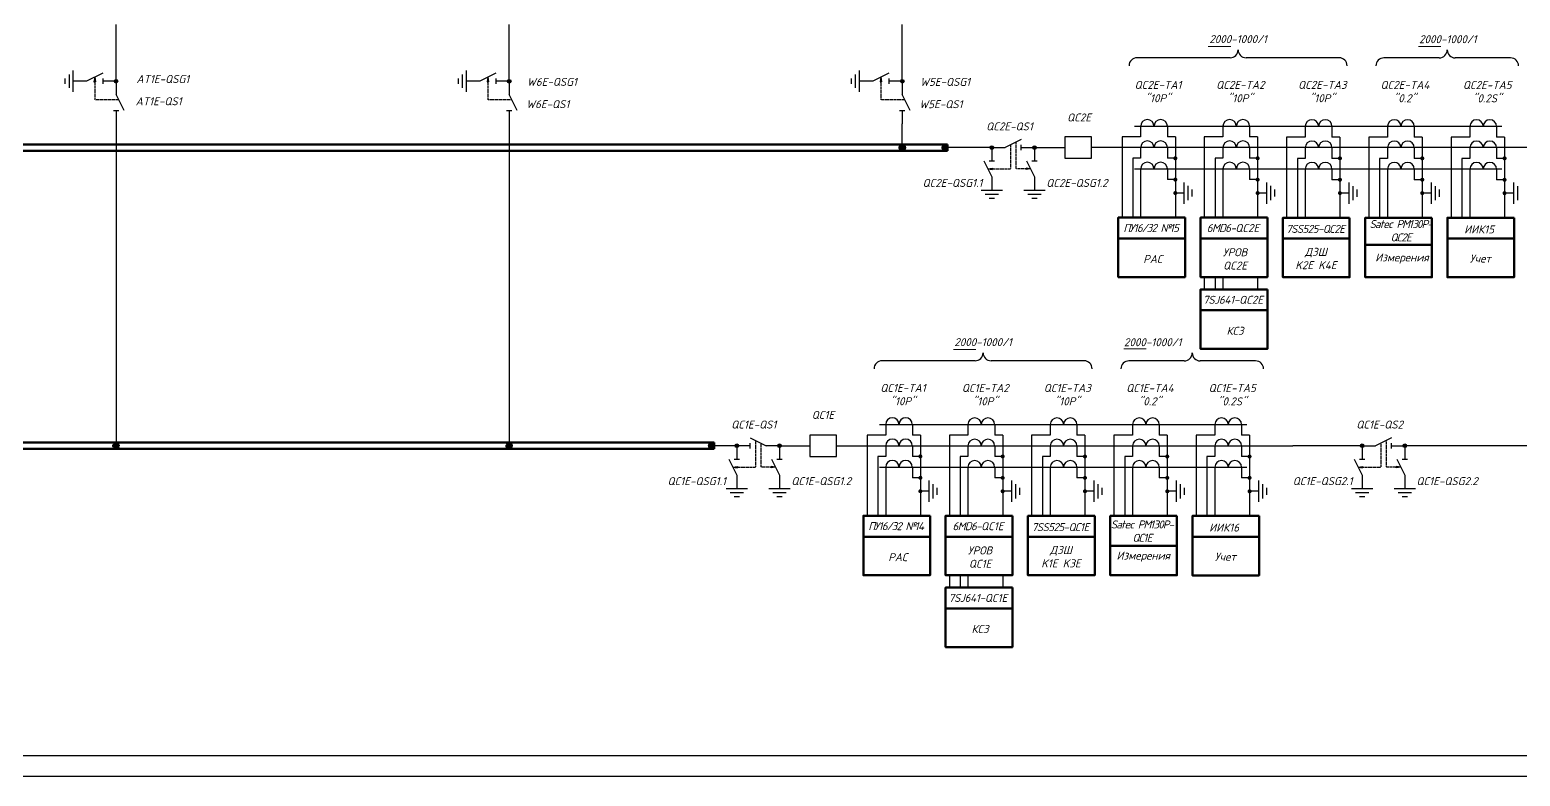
# Model space of a CAD drawing. Header units: millimetres. Extents: x -4534 to -456, y 3875 to 4716.
# Drawn here: x -3477.2 to -3114.2, y 3875.4 to 4057.3 of the extents above; entities that cross this region are included whole.
import ezdxf
from ezdxf.enums import TextEntityAlignment as Align

# ---------------------------------------------------------------- set-up
doc = ezdxf.new("R2010")
doc.units = ezdxf.units.MM
doc.linetypes.add('HIDDEN2', pattern=[0.1875, 0.125, -0.0625])
doc.layers.add('Измерения АСУТП', color=80, linetype='Continuous')
doc.layers.add('РАС АСУТП', color=50, linetype='Continuous')
doc.styles.add('ГОСТ 3.0', font='isocpeur.ttf', dxfattribs={"oblique": 15, "height": 3})

# ---------------------------------------------------------------- blocks, each defined once
blk = doc.blocks.new('Точка')
h = blk.add_hatch(color=256)
edge = h.paths.add_edge_path()
edge.add_arc((0, 0), 0.691, 0, 360)
blk.add_circle((0, 0), 0.691)
blk = doc.blocks.new('*U34')
for p, q in [((0, 0), (5, 0)), ((11, 3), (5, 0)), ((11, -1), (11, 1)), ((11, 0), (16, 0))]:
    blk.add_line(p, q)
blk = doc.blocks.new('*U32')
for p, q in [((0, 0), (5, 0)), ((11, 3), (5, 0)), ((11, -1), (11, 1)), ((11, 0), (16, 0))]:
    blk.add_line(p, q)
blk = doc.blocks.new('*U31')
for p, q in [((0, 0), (5, 0)), ((11, 3), (5, 0)), ((11, -1), (11, 1)), ((11, 0), (16, 0))]:
    blk.add_line(p, q)
blk = doc.blocks.new('*U29')
for p, q in [((0, 0), (5, 0)), ((11, 3), (5, 0)), ((11, -1), (11, 1)), ((11, 0), (16, 0))]:
    blk.add_line(p, q)
blk = doc.blocks.new('*U50')
for p, q in [((0, 0), (5, 0)), ((11, 3), (5, 0)), ((11, -1), (11, 1)), ((11, 0), (16, 0))]:
    blk.add_line(p, q)
blk = doc.blocks.new('*U51')
for p, q in [((0, 0), (5, 0)), ((11, 3), (5, 0)), ((11, -1), (11, 1)), ((11, 0), (16, 0))]:
    blk.add_line(p, q)

msp = doc.modelspace()

# ---------------------------------------------------------------- hatches: boundary and pattern name
for points in [[(-3461.61, 4044.62), (-3461.44, 4044.62), (-3461.27, 4044.62), (-3461.44, 4045.71)], [(-3365.84, 4044.62), (-3365.67, 4044.62), (-3365.5, 4044.62), (-3365.67, 4045.71)], [(-3270.07, 4044.61), (-3269.9, 4044.61), (-3269.73, 4044.61), (-3269.9, 4045.69)], [(-3242.77, 4023.19), (-3242.77, 4023.36), (-3242.77, 4023.53), (-3243.85, 4023.36)], [(-3233.45, 4023.36), (-3234.53, 4023.53), (-3234.53, 4023.36), (-3234.53, 4023.19)], [(-3304.88, 3950.53), (-3304.88, 3950.7), (-3304.88, 3950.87), (-3305.97, 3950.7)], [(-3295.57, 3950.7), (-3296.65, 3950.87), (-3296.65, 3950.7), (-3296.65, 3950.53)], [(-3152.59, 3950.53), (-3152.59, 3950.7), (-3152.59, 3950.87), (-3153.68, 3950.7)], [(-3143.28, 3950.7), (-3144.36, 3950.87), (-3144.36, 3950.7), (-3144.36, 3950.53)]]:
    msp.add_hatch(color=0).paths.add_polyline_path(points)
at = {"linetype": 'HIDDEN2'}
for points in [[(-3263.92, 4028.54, 1), (-3265.47, 4028.54, 1)], [(-3253.66, 4028.56, 1), (-3255.2, 4028.56, 1)], [(-3455.47, 3955.9, 1), (-3457.01, 3955.9, 1)], [(-3359.7, 3955.9, 1), (-3361.24, 3955.9, 1)], [(-3310.54, 3955.9, 1), (-3312.09, 3955.9, 1)]]:
    msp.add_hatch(color=0, dxfattribs=at).paths.add_polyline_path(points)

# ---------------------------------------------------------------- linework, layer by layer
at = {"color": 0}
for p, q in [((-3456.24, 4044.73), (-3456.24, 4058.57)), ((-3360.47, 4044.73), (-3360.47, 4058.57)), ((-3264.7, 4044.72), (-3264.7, 4058.56)), ((-3463.39, 4044.73), (-3466.64, 4044.73)), ((-3459.49, 4046.68), (-3463.39, 4044.73)), ((-3461.44, 4045.71), (-3461.61, 4044.62)), ((-3461.61, 4044.62), (-3461.44, 4044.62)), ((-3461.44, 4045.71), (-3461.27, 4044.62)), ((-3461.27, 4044.62), (-3461.44, 4044.62)), ((-3459.49, 4045.38), (-3459.49, 4044.08)), ((-3456.24, 4044.73), (-3459.49, 4044.73)), ((-3367.62, 4044.73), (-3370.87, 4044.73)), ((-3363.72, 4046.68), (-3367.62, 4044.73)), ((-3365.67, 4045.71), (-3365.84, 4044.62)), ((-3365.84, 4044.62), (-3365.67, 4044.62)), ((-3365.67, 4045.71), (-3365.5, 4044.62)), ((-3365.5, 4044.62), (-3365.67, 4044.62)), ((-3363.72, 4045.38), (-3363.72, 4044.08)), ((-3360.47, 4044.73), (-3363.72, 4044.73)), ((-3271.85, 4044.72), (-3275.1, 4044.72)), ((-3267.95, 4046.67), (-3271.85, 4044.72)), ((-3269.9, 4045.69), (-3270.07, 4044.61)), ((-3270.07, 4044.61), (-3269.9, 4044.61)), ((-3269.9, 4045.69), (-3269.73, 4044.61)), ((-3269.73, 4044.61), (-3269.9, 4044.61)), ((-3267.95, 4045.37), (-3267.95, 4044.07)), ((-3264.7, 4044.72), (-3267.95, 4044.72)), ((-3456.24, 4034.33), (-3456.24, 3955.9)), ((-3360.47, 4034.33), (-3360.47, 3955.9)), ((-3264.7, 4028.54), (-3264.7, 4034.32)), ((-3206.64, 4033.75), (-3206.64, 4031.15)), ((-3200.14, 4033.75), (-3200.14, 4031.15)), ((-3186.59, 4033.75), (-3186.59, 4031.15)), ((-3180.09, 4033.75), (-3180.09, 4031.15)), ((-3166.54, 4033.74), (-3166.54, 4031.14)), ((-3160.04, 4033.74), (-3160.04, 4031.14)), ((-3146.49, 4033.74), (-3146.49, 4031.14)), ((-3139.99, 4033.74), (-3139.99, 4031.14)), ((-3126.44, 4033.73), (-3126.44, 4031.13)), ((-3119.94, 4033.73), (-3119.94, 4031.13)), ((-3206.64, 4031.15), (-3211.18, 4031.15)), ((-3211.18, 4031.15), (-3211.18, 4011.49)), ((-3186.59, 4031.15), (-3191.13, 4031.15)), ((-3191.13, 4031.15), (-3191.13, 4011.49)), ((-3166.54, 4031.14), (-3171.08, 4031.14)), ((-3171.08, 4031.14), (-3171.08, 4011.48)), ((-3146.49, 4031.14), (-3151.03, 4031.14)), ((-3151.03, 4031.14), (-3151.03, 4011.48)), ((-3126.44, 4031.13), (-3130.98, 4031.13)), ((-3130.98, 4031.13), (-3130.98, 4011.47)), ((-3242.87, 4028.56), (-3253.66, 4028.56)), ((-3242.87, 4028.56), (-3242.87, 4025.31)), ((-3232.47, 4028.56), (-3232.47, 4025.31)), ((-3232.47, 4028.56), (-3225.09, 4028.56)), ((-3090.59, 4028.56), (-3218.59, 4028.56)), ((-3206.64, 4028.56), (-3206.64, 4025.96)), ((-3200.14, 4028.56), (-3200.14, 4025.96)), ((-3186.59, 4028.55), (-3186.59, 4025.95)), ((-3180.09, 4028.55), (-3180.09, 4025.95)), ((-3166.54, 4028.54), (-3166.54, 4025.94)), ((-3160.04, 4028.54), (-3160.04, 4025.94)), ((-3146.49, 4028.54), (-3146.49, 4025.94)), ((-3139.99, 4028.54), (-3139.99, 4025.94)), ((-3126.44, 4028.53), (-3126.44, 4025.93)), ((-3119.94, 4028.53), (-3119.94, 4025.93)), ((-3244.82, 4025.31), (-3242.87, 4021.41)), ((-3243.85, 4023.36), (-3242.77, 4023.53)), ((-3243.85, 4023.36), (-3242.77, 4023.19)), ((-3243.52, 4025.31), (-3242.22, 4025.31)), ((-3242.77, 4023.53), (-3242.77, 4023.36)), ((-3242.77, 4023.19), (-3242.77, 4023.36)), ((-3233.45, 4023.36), (-3234.53, 4023.53)), ((-3234.53, 4023.53), (-3234.53, 4023.36)), ((-3233.45, 4023.36), (-3234.53, 4023.19)), ((-3234.53, 4023.19), (-3234.53, 4023.36)), ((-3234.42, 4025.31), (-3232.47, 4021.41)), ((-3233.12, 4025.31), (-3231.82, 4025.31)), ((-3206.64, 4025.96), (-3208.57, 4025.96)), ((-3206.64, 4023.35), (-3206.64, 4011.49)), ((-3200.14, 4023.35), (-3200.14, 4020.75)), ((-3186.59, 4025.95), (-3188.52, 4025.95)), ((-3186.59, 4023.35), (-3186.59, 4011.49)), ((-3180.09, 4023.35), (-3180.09, 4020.75)), ((-3166.54, 4025.94), (-3168.47, 4025.94)), ((-3166.54, 4023.34), (-3166.54, 4011.48)), ((-3160.04, 4023.34), (-3160.04, 4020.74)), ((-3146.49, 4025.94), (-3148.42, 4025.94)), ((-3146.49, 4023.34), (-3146.49, 4011.48)), ((-3139.99, 4023.34), (-3139.99, 4020.74)), ((-3126.44, 4025.93), (-3128.37, 4025.93)), ((-3126.44, 4023.33), (-3126.44, 4011.47)), ((-3119.94, 4023.33), (-3119.94, 4020.73)), ((-3242.87, 4021.41), (-3242.87, 4018.16)), ((-3232.47, 4021.41), (-3232.47, 4018.16)), ((-3196.08, 4017.48), (-3198.19, 4017.48)), ((-3175.89, 4017.47), (-3178.14, 4017.47)), ((-3155.84, 4017.46), (-3158.09, 4017.46)), ((-3135.79, 4017.46), (-3138.04, 4017.46)), ((-3115.74, 4017.45), (-3117.99, 4017.45)), ((-3191.13, 3996.99), (-3191.13, 3993.99)), ((-3188.52, 3996.99), (-3188.52, 3993.99)), ((-3186.59, 3996.99), (-3186.59, 3993.99)), ((-3178.14, 3996.99), (-3178.14, 3993.99)), ((-3268.75, 3961.1), (-3268.75, 3958.5)), ((-3262.25, 3961.1), (-3262.25, 3958.5)), ((-3248.7, 3961.09), (-3248.7, 3958.49)), ((-3242.2, 3961.09), (-3242.2, 3958.49)), ((-3228.65, 3961.08), (-3228.65, 3958.48)), ((-3222.15, 3961.08), (-3222.15, 3958.48)), ((-3208.61, 3961.08), (-3208.61, 3958.48)), ((-3202.11, 3961.08), (-3202.11, 3958.48)), ((-3188.56, 3961.07), (-3188.56, 3958.47)), ((-3182.06, 3961.07), (-3182.06, 3958.47)), ((-3268.75, 3958.5), (-3273.29, 3958.5)), ((-3273.29, 3958.5), (-3273.29, 3938.84)), ((-3248.7, 3958.49), (-3253.24, 3958.49)), ((-3253.24, 3958.49), (-3253.24, 3938.83)), ((-3228.65, 3958.48), (-3233.19, 3958.48)), ((-3233.19, 3958.48), (-3233.19, 3938.82)), ((-3208.61, 3958.48), (-3213.14, 3958.48)), ((-3213.14, 3958.48), (-3213.14, 3938.82)), ((-3188.56, 3958.47), (-3193.09, 3958.47)), ((-3193.09, 3958.47), (-3193.09, 3938.81)), ((-3304.99, 3955.9), (-3310.54, 3955.9)), ((-3304.99, 3955.9), (-3304.99, 3952.65)), ((-3294.59, 3955.9), (-3294.59, 3952.65)), ((-3294.59, 3955.9), (-3287.21, 3955.9)), ((-3280.71, 3955.9), (-3169.53, 3955.9)), ((-3268.75, 3955.9), (-3268.75, 3953.3)), ((-3262.25, 3955.9), (-3262.25, 3953.3)), ((-3248.7, 3955.89), (-3248.7, 3953.29)), ((-3242.2, 3955.89), (-3242.2, 3953.29)), ((-3228.65, 3955.89), (-3228.65, 3953.29)), ((-3222.15, 3955.89), (-3222.15, 3953.29)), ((-3208.61, 3955.89), (-3208.61, 3953.29)), ((-3202.11, 3955.89), (-3202.11, 3953.29)), ((-3188.56, 3955.88), (-3188.56, 3953.28)), ((-3182.06, 3955.88), (-3182.06, 3953.28)), ((-3152.7, 3955.9), (-3169.53, 3955.9)), ((-3152.7, 3955.9), (-3152.7, 3952.65)), ((-3142.3, 3955.9), (-3142.3, 3952.65)), ((-3074.63, 3955.9), (-3142.3, 3955.9)), ((-3306.94, 3952.65), (-3304.99, 3948.75)), ((-3305.97, 3950.7), (-3304.88, 3950.87)), ((-3305.97, 3950.7), (-3304.88, 3950.53)), ((-3305.64, 3952.65), (-3304.34, 3952.65)), ((-3304.88, 3950.87), (-3304.88, 3950.7)), ((-3304.88, 3950.53), (-3304.88, 3950.7)), ((-3295.57, 3950.7), (-3296.65, 3950.87)), ((-3296.65, 3950.87), (-3296.65, 3950.7)), ((-3295.57, 3950.7), (-3296.65, 3950.53)), ((-3296.65, 3950.53), (-3296.65, 3950.7)), ((-3296.54, 3952.65), (-3294.59, 3948.75)), ((-3295.24, 3952.65), (-3293.94, 3952.65)), ((-3268.75, 3953.3), (-3270.68, 3953.3)), ((-3268.75, 3950.7), (-3268.75, 3938.84)), ((-3262.25, 3950.7), (-3262.25, 3948.1)), ((-3248.7, 3953.29), (-3250.63, 3953.29)), ((-3248.7, 3950.69), (-3248.7, 3938.83)), ((-3242.2, 3950.69), (-3242.2, 3948.09)), ((-3228.65, 3953.29), (-3230.58, 3953.29)), ((-3228.65, 3950.68), (-3228.65, 3938.82)), ((-3222.15, 3950.68), (-3222.15, 3948.08)), ((-3208.61, 3953.29), (-3210.53, 3953.29)), ((-3208.61, 3950.68), (-3208.61, 3938.82)), ((-3202.11, 3950.68), (-3202.11, 3948.08)), ((-3188.56, 3953.28), (-3190.48, 3953.28)), ((-3188.56, 3950.67), (-3188.56, 3938.81)), ((-3182.06, 3950.67), (-3182.06, 3948.07)), ((-3154.65, 3952.65), (-3152.7, 3948.75)), ((-3153.68, 3950.7), (-3152.59, 3950.87)), ((-3153.68, 3950.7), (-3152.59, 3950.53)), ((-3153.35, 3952.65), (-3152.05, 3952.65)), ((-3152.59, 3950.87), (-3152.59, 3950.7)), ((-3152.59, 3950.53), (-3152.59, 3950.7)), ((-3143.28, 3950.7), (-3144.36, 3950.87)), ((-3144.36, 3950.87), (-3144.36, 3950.7)), ((-3143.28, 3950.7), (-3144.36, 3950.53)), ((-3144.36, 3950.53), (-3144.36, 3950.7)), ((-3144.25, 3952.65), (-3142.3, 3948.75)), ((-3142.95, 3952.65), (-3141.65, 3952.65)), ((-3304.99, 3948.75), (-3304.99, 3945.5)), ((-3294.59, 3948.75), (-3294.59, 3945.5)), ((-3152.7, 3948.75), (-3152.7, 3945.5)), ((-3142.3, 3948.75), (-3142.3, 3945.5)), ((-3258.19, 3944.83), (-3260.3, 3944.83)), ((-3238, 3944.82), (-3240.25, 3944.82)), ((-3217.95, 3944.81), (-3220.2, 3944.81)), ((-3197.9, 3944.81), (-3200.16, 3944.81)), ((-3177.85, 3944.8), (-3180.11, 3944.8)), ((-3253.24, 3924.34), (-3253.24, 3921.34)), ((-3250.63, 3924.34), (-3250.63, 3921.34)), ((-3248.7, 3924.34), (-3248.7, 3921.34)), ((-3240.25, 3924.34), (-3240.25, 3921.34))]:
    msp.add_line(p, q, dxfattribs=at)
at = {"color": 0, "lineweight": 20}
for p, q in [((-3184.66, 4053.17), (-3190.16, 4053.17)), ((-3133.49, 4053.16), (-3138.99, 4053.16)), ((-3246.77, 3979.33), (-3252.27, 3979.33)), ((-3205.27, 3979.5), (-3210.77, 3979.5))]:
    msp.add_line(p, q, dxfattribs=at)
at = {"color": 0, "ltscale": 0.25}
for p, q in [((-3184.86, 4050.45), (-3207.52, 4050.45)), ((-3158.3, 4050.45), (-3180.96, 4050.45)), ((-3133.9, 4050.43), (-3147.37, 4050.43)), ((-3116.53, 4050.43), (-3130, 4050.43)), ((-3208.11, 4033.75), (-3118.63, 4033.75)), ((-3198.19, 4031.15), (-3200.14, 4031.15)), ((-3198.19, 4031.15), (-3198.19, 4011.49)), ((-3178.14, 4031.15), (-3180.09, 4031.15)), ((-3178.14, 4031.15), (-3178.14, 4011.49)), ((-3158.09, 4031.14), (-3160.04, 4031.14)), ((-3158.09, 4031.14), (-3158.09, 4011.48)), ((-3138.04, 4031.14), (-3139.99, 4031.14)), ((-3138.04, 4031.14), (-3138.04, 4011.48)), ((-3117.99, 4031.13), (-3119.94, 4031.13)), ((-3117.99, 4031.13), (-3117.99, 4011.47)), ((-3208.57, 4025.96), (-3208.57, 4011.49)), ((-3208.11, 4023.35), (-3118.63, 4023.35)), ((-3198.19, 4025.96), (-3200.14, 4025.96)), ((-3188.52, 4025.95), (-3188.52, 4011.49)), ((-3178.14, 4025.95), (-3180.09, 4025.95)), ((-3168.47, 4025.94), (-3168.47, 4011.48)), ((-3158.09, 4025.94), (-3160.04, 4025.94)), ((-3148.42, 4025.94), (-3148.42, 4011.48)), ((-3138.04, 4025.94), (-3139.99, 4025.94)), ((-3128.37, 4025.93), (-3128.37, 4011.47)), ((-3117.99, 4025.93), (-3119.94, 4025.93)), ((-3198.19, 4020.75), (-3200.14, 4020.75)), ((-3196.08, 4014.88), (-3196.08, 4020.08)), ((-3195.1, 4015.75), (-3195.1, 4019.22)), ((-3178.14, 4020.75), (-3180.09, 4020.75)), ((-3175.89, 4014.87), (-3175.89, 4020.07)), ((-3174.91, 4015.74), (-3174.91, 4019.21)), ((-3158.09, 4020.74), (-3160.04, 4020.74)), ((-3155.84, 4014.86), (-3155.84, 4020.06)), ((-3154.86, 4015.73), (-3154.86, 4019.2)), ((-3138.04, 4020.74), (-3139.99, 4020.74)), ((-3135.79, 4014.86), (-3135.79, 4020.06)), ((-3134.81, 4015.73), (-3134.81, 4019.2)), ((-3117.99, 4020.73), (-3119.94, 4020.73)), ((-3115.74, 4014.85), (-3115.74, 4020.05)), ((-3114.76, 4015.72), (-3114.76, 4019.19)), ((-3194.13, 4016.62), (-3194.13, 4018.35)), ((-3173.94, 4016.61), (-3173.94, 4018.34)), ((-3153.89, 4016.6), (-3153.89, 4018.33)), ((-3133.84, 4016.6), (-3133.84, 4018.33)), ((-3246.98, 3976.61), (-3269.64, 3976.61)), ((-3220.42, 3976.61), (-3243.08, 3976.61)), ((-3196.02, 3976.59), (-3209.49, 3976.59)), ((-3178.65, 3976.59), (-3192.12, 3976.59)), ((-3270.22, 3961.09), (-3180.74, 3961.09)), ((-3260.3, 3958.5), (-3262.25, 3958.5)), ((-3260.3, 3958.5), (-3260.3, 3938.84)), ((-3240.25, 3958.49), (-3242.2, 3958.49)), ((-3240.25, 3958.49), (-3240.25, 3938.83)), ((-3220.2, 3958.48), (-3222.15, 3958.48)), ((-3220.2, 3958.48), (-3220.2, 3938.82)), ((-3200.16, 3958.48), (-3202.11, 3958.48)), ((-3200.16, 3958.48), (-3200.16, 3938.82)), ((-3180.11, 3958.47), (-3182.06, 3958.47)), ((-3180.11, 3958.47), (-3180.11, 3938.81)), ((-3270.68, 3953.3), (-3270.68, 3938.84)), ((-3270.22, 3950.69), (-3180.74, 3950.69)), ((-3260.3, 3953.3), (-3262.25, 3953.3)), ((-3250.63, 3953.29), (-3250.63, 3938.83)), ((-3240.25, 3953.29), (-3242.2, 3953.29)), ((-3230.58, 3953.29), (-3230.58, 3938.82)), ((-3220.2, 3953.29), (-3222.15, 3953.29)), ((-3210.53, 3953.29), (-3210.53, 3938.82)), ((-3200.16, 3953.29), (-3202.11, 3953.29)), ((-3190.48, 3953.28), (-3190.48, 3938.81)), ((-3180.11, 3953.28), (-3182.06, 3953.28)), ((-3260.3, 3948.1), (-3262.25, 3948.1)), ((-3258.19, 3942.23), (-3258.19, 3947.43)), ((-3257.22, 3943.09), (-3257.22, 3946.56)), ((-3240.25, 3948.09), (-3242.2, 3948.09)), ((-3238, 3942.22), (-3238, 3947.42)), ((-3237.03, 3943.08), (-3237.03, 3946.55)), ((-3220.2, 3948.08), (-3222.15, 3948.08)), ((-3217.95, 3942.21), (-3217.95, 3947.41)), ((-3216.98, 3943.07), (-3216.98, 3946.54)), ((-3200.16, 3948.08), (-3202.11, 3948.08)), ((-3197.9, 3942.21), (-3197.9, 3947.41)), ((-3196.93, 3943.07), (-3196.93, 3946.54)), ((-3180.11, 3948.07), (-3182.06, 3948.07)), ((-3177.85, 3942.2), (-3177.85, 3947.4)), ((-3176.88, 3943.06), (-3176.88, 3946.53)), ((-3256.24, 3943.96), (-3256.24, 3945.69)), ((-3236.05, 3943.95), (-3236.05, 3945.68)), ((-3216, 3943.94), (-3216, 3945.67)), ((-3195.95, 3943.94), (-3195.95, 3945.67)), ((-3175.9, 3943.93), (-3175.9, 3945.66))]:
    msp.add_line(p, q, dxfattribs=at)
at = {"color": 0, "lineweight": 25, "ltscale": 0.25}
for p, q in [((-3468.59, 4044.08), (-3468.59, 4045.38)), ((-3467.61, 4043.11), (-3467.61, 4046.36)), ((-3466.64, 4042.13), (-3466.64, 4047.33)), ((-3372.82, 4044.08), (-3372.82, 4045.38)), ((-3371.84, 4043.11), (-3371.84, 4046.36)), ((-3370.87, 4042.13), (-3370.87, 4047.33)), ((-3277.05, 4044.07), (-3277.05, 4045.37)), ((-3276.07, 4043.09), (-3276.07, 4046.34)), ((-3275.1, 4042.12), (-3275.1, 4047.32)), ((-3245.47, 4018.16), (-3240.27, 4018.16)), ((-3244.5, 4017.19), (-3241.25, 4017.19)), ((-3243.52, 4016.21), (-3242.22, 4016.21)), ((-3235.07, 4018.16), (-3229.87, 4018.16)), ((-3234.1, 4017.19), (-3230.85, 4017.19)), ((-3233.12, 4016.21), (-3231.82, 4016.21)), ((-3307.59, 3945.5), (-3302.39, 3945.5)), ((-3306.62, 3944.53), (-3303.37, 3944.53)), ((-3305.64, 3943.55), (-3304.34, 3943.55)), ((-3297.19, 3945.5), (-3291.99, 3945.5)), ((-3296.22, 3944.53), (-3292.97, 3944.53)), ((-3295.24, 3943.55), (-3293.94, 3943.55)), ((-3155.3, 3945.5), (-3150.1, 3945.5)), ((-3154.33, 3944.53), (-3151.08, 3944.53)), ((-3153.35, 3943.55), (-3152.05, 3943.55)), ((-3144.9, 3945.5), (-3139.7, 3945.5)), ((-3143.93, 3944.53), (-3140.68, 3944.53)), ((-3142.95, 3943.55), (-3141.65, 3943.55))]:
    msp.add_line(p, q, dxfattribs=at)
at = {"color": 0, "linetype": 'HIDDEN2'}
for p, q in [((-3461.44, 4044.62), (-3461.44, 4040.18)), ((-3365.67, 4044.62), (-3365.67, 4040.18)), ((-3269.9, 4044.61), (-3269.9, 4040.17)), ((-3455.59, 4040.18), (-3461.44, 4040.18)), ((-3359.82, 4040.18), (-3365.67, 4040.18)), ((-3264.05, 4040.17), (-3269.9, 4040.17)), ((-3238.32, 4029.21), (-3238.32, 4023.36)), ((-3237.02, 4029.86), (-3237.02, 4023.36)), ((-3242.77, 4023.36), (-3238.32, 4023.36)), ((-3234.53, 4023.36), (-3237.02, 4023.36)), ((-3300.44, 3957.2), (-3300.44, 3950.7)), ((-3299.14, 3956.55), (-3299.14, 3950.7)), ((-3148.15, 3956.55), (-3148.15, 3950.7)), ((-3146.85, 3957.2), (-3146.85, 3950.7)), ((-3304.88, 3950.7), (-3300.44, 3950.7)), ((-3296.65, 3950.7), (-3299.14, 3950.7)), ((-3152.59, 3950.7), (-3148.15, 3950.7)), ((-3144.36, 3950.7), (-3146.85, 3950.7))]:
    msp.add_line(p, q, dxfattribs=at)
at = {"color": 0, "lineweight": 50}
for p, q in [((-3879.72, 4029.33), (-3253.66, 4029.33)), ((-3253.66, 4027.79), (-3879.72, 4027.79)), ((-3253.66, 4029.33), (-3253.66, 4027.79)), ((-3879.72, 3956.68), (-3310.54, 3956.68)), ((-3310.54, 3955.13), (-3879.72, 3955.13)), ((-3310.54, 3956.68), (-3310.54, 3955.13))]:
    msp.add_line(p, q, dxfattribs=at)
at = {"color": 0, "lineweight": 30}
msp.add_line((-2238.35, 3880.38), (-4514.35, 3880.38), dxfattribs=at)
at = {"color": 0, "linetype": 'Continuous', "lineweight": 25}
msp.add_lwpolyline([(-4534.35, 3875.38), (-2233.35, 3875.38), (-2233.35, 4716.38), (-4534.35, 4716.38)], close=True, dxfattribs=at)
at = {"color": 0}
for points in [[(-3225.09, 4025.96), (-3218.59, 4025.96), (-3218.59, 4031.16), (-3225.09, 4031.16)], [(-3287.21, 3953.3), (-3280.71, 3953.3), (-3280.71, 3958.5), (-3287.21, 3958.5)]]:
    msp.add_lwpolyline(points, close=True, dxfattribs=at)
at = {"color": 0, "ltscale": 0.25, "const_width": 0.487}
for points in [[(-3198.19, 4026.2, 1), (-3198.19, 4025.72, 1)], [(-3178.14, 4026.2, 1), (-3178.14, 4025.71, 1)], [(-3158.09, 4026.19, 1), (-3158.09, 4025.7, 1)], [(-3138.04, 4026.19, 1), (-3138.04, 4025.7, 1)], [(-3117.99, 4026.18, 1), (-3117.99, 4025.69, 1)], [(-3198.19, 4021, 1), (-3198.19, 4020.51, 1)], [(-3178.14, 4020.99, 1), (-3178.14, 4020.5, 1)], [(-3158.09, 4020.98, 1), (-3158.09, 4020.49, 1)], [(-3138.04, 4020.98, 1), (-3138.04, 4020.49, 1)], [(-3117.99, 4020.97, 1), (-3117.99, 4020.48, 1)], [(-3198.19, 4017.73, 1), (-3198.19, 4017.24, 1)], [(-3178.14, 4017.72, 1), (-3178.14, 4017.23, 1)], [(-3158.09, 4017.71, 1), (-3158.09, 4017.22, 1)], [(-3138.04, 4017.71, 1), (-3138.04, 4017.22, 1)], [(-3117.99, 4017.7, 1), (-3117.99, 4017.21, 1)], [(-3260.3, 3953.55, 1), (-3260.3, 3953.06, 1)], [(-3240.25, 3953.54, 1), (-3240.25, 3953.05, 1)], [(-3220.2, 3953.53, 1), (-3220.2, 3953.04, 1)], [(-3200.16, 3953.53, 1), (-3200.16, 3953.04, 1)], [(-3180.11, 3953.52, 1), (-3180.11, 3953.03, 1)], [(-3260.3, 3948.34, 1), (-3260.3, 3947.85, 1)], [(-3240.25, 3948.33, 1), (-3240.25, 3947.84, 1)], [(-3220.2, 3948.32, 1), (-3220.2, 3947.84, 1)], [(-3200.16, 3948.32, 1), (-3200.16, 3947.84, 1)], [(-3180.11, 3948.31, 1), (-3180.11, 3947.83, 1)], [(-3260.3, 3945.07, 1), (-3260.3, 3944.58, 1)], [(-3240.25, 3945.06, 1), (-3240.25, 3944.57, 1)], [(-3220.2, 3945.05, 1), (-3220.2, 3944.56, 1)], [(-3200.16, 3945.05, 1), (-3200.16, 3944.56, 1)], [(-3180.11, 3945.04, 1), (-3180.11, 3944.55, 1)]]:
    msp.add_lwpolyline(points, format="xyb", close=True, dxfattribs=at)
at = {"color": 0, "lineweight": 50, "ltscale": 0.25}
for points in [[(-3175.78, 4011.49), (-3192.03, 4011.49), (-3192.03, 4006.4), (-3175.78, 4006.4)], [(-3155.73, 4011.48), (-3171.98, 4011.48), (-3171.98, 4006.4), (-3155.73, 4006.4)], [(-3115.68, 4011.47), (-3131.93, 4011.47), (-3131.93, 4006.39), (-3115.68, 4006.39)], [(-3175.78, 4006.4), (-3192.03, 4006.4), (-3192.03, 3996.99), (-3175.78, 3996.99)], [(-3155.73, 4006.4), (-3171.98, 4006.4), (-3171.98, 3996.98), (-3155.73, 3996.98)], [(-3115.68, 4006.39), (-3131.93, 4006.39), (-3131.93, 3996.97), (-3115.68, 3996.97)], [(-3175.78, 3993.99), (-3192.03, 3993.99), (-3192.03, 3988.91), (-3175.78, 3988.91)], [(-3175.78, 3988.91), (-3192.03, 3988.91), (-3192.03, 3979.5), (-3175.78, 3979.5)], [(-3237.89, 3938.83), (-3254.14, 3938.83), (-3254.14, 3933.75), (-3237.89, 3933.75)], [(-3217.84, 3938.82), (-3234.09, 3938.82), (-3234.09, 3933.74), (-3217.84, 3933.74)], [(-3177.8, 3938.81), (-3194.05, 3938.81), (-3194.05, 3933.73), (-3177.8, 3933.73)], [(-3237.89, 3933.75), (-3254.14, 3933.75), (-3254.14, 3924.34), (-3237.89, 3924.34)], [(-3217.84, 3933.74), (-3234.09, 3933.74), (-3234.09, 3924.33), (-3217.84, 3924.33)], [(-3177.8, 3933.73), (-3194.05, 3933.73), (-3194.05, 3924.32), (-3177.8, 3924.32)], [(-3237.89, 3921.34), (-3254.14, 3921.34), (-3254.14, 3916.26), (-3237.89, 3916.26)], [(-3237.89, 3916.26), (-3254.14, 3916.26), (-3254.14, 3906.84), (-3237.89, 3906.84)]]:
    msp.add_lwpolyline(points, close=True, dxfattribs=at)
at = {"color": 0, "linetype": 'HIDDEN2'}
for centre in [(-3264.7, 4028.54), (-3456.24, 3955.9), (-3360.47, 3955.9)]:
    msp.add_circle(centre, 0.771, dxfattribs=at)
at = {"color": 0, "ltscale": 0.25}
for centre, start, end in [((-3184.86, 4052.4), 270, 0), ((-3180.96, 4052.4), 180, 270), ((-3133.9, 4052.38), 270, 0), ((-3130, 4052.38), 180, 270), ((-3207.52, 4048.5), 90, 180), ((-3158.3, 4048.5), 0, 90), ((-3147.37, 4048.48), 90, 180), ((-3116.53, 4048.48), 0, 90), ((-3269.64, 3974.66), 90, 180), ((-3246.98, 3978.56), 270, 0), ((-3243.08, 3978.56), 180, 270), ((-3220.42, 3974.66), 0, 90), ((-3209.49, 3974.64), 90, 180), ((-3196.02, 3978.54), 270, 0), ((-3192.12, 3978.54), 180, 270), ((-3178.65, 3974.64), 0, 90)]:
    msp.add_arc(centre, 1.95, start, end, dxfattribs=at)
at = {"color": 0}
for centre in [(-3205.01, 4033.75), (-3201.76, 4033.75), (-3184.96, 4033.75), (-3181.71, 4033.75), (-3164.91, 4033.74), (-3161.66, 4033.74), (-3144.86, 4033.74), (-3141.61, 4033.74), (-3124.81, 4033.73), (-3121.56, 4033.73), (-3205.01, 4028.56), (-3201.76, 4028.56), (-3184.96, 4028.55), (-3181.71, 4028.55), (-3164.91, 4028.54), (-3161.66, 4028.54), (-3144.86, 4028.54), (-3141.61, 4028.54), (-3124.81, 4028.53), (-3121.56, 4028.53), (-3205.01, 4023.35), (-3201.76, 4023.35), (-3184.96, 4023.35), (-3181.71, 4023.35), (-3164.91, 4023.34), (-3161.66, 4023.34), (-3144.86, 4023.34), (-3141.61, 4023.34), (-3124.81, 4023.33), (-3121.56, 4023.33), (-3267.13, 3961.1), (-3263.88, 3961.1), (-3247.08, 3961.09), (-3243.83, 3961.09), (-3227.03, 3961.08), (-3223.78, 3961.08), (-3206.98, 3961.08), (-3203.73, 3961.08), (-3186.93, 3961.07), (-3183.68, 3961.07), (-3267.13, 3955.9), (-3263.88, 3955.9), (-3247.08, 3955.89), (-3243.83, 3955.89), (-3227.03, 3955.89), (-3223.78, 3955.89), (-3206.98, 3955.89), (-3203.73, 3955.89), (-3186.93, 3955.88), (-3183.68, 3955.88), (-3267.13, 3950.7), (-3263.88, 3950.7), (-3247.08, 3950.69), (-3243.83, 3950.69), (-3227.03, 3950.68), (-3223.78, 3950.68), (-3206.98, 3950.68), (-3203.73, 3950.68), (-3186.93, 3950.67), (-3183.68, 3950.67)]:
    msp.add_arc(centre, 1.62, 0, 180, dxfattribs=at)
at = {"layer": 'Измерения АСУТП', "color": 0, "lineweight": 50, "ltscale": 0.25}
for points in [[(-3135.68, 4011.48), (-3151.93, 4011.48), (-3151.93, 4004.89), (-3135.68, 4004.89)], [(-3135.68, 4004.89), (-3151.93, 4004.89), (-3151.93, 3996.98), (-3135.68, 3996.98)], [(-3197.79, 3938.82), (-3214.04, 3938.82), (-3214.04, 3931.55), (-3197.79, 3931.55)], [(-3197.79, 3931.55), (-3214.04, 3931.55), (-3214.04, 3924.33), (-3197.79, 3924.33)]]:
    msp.add_lwpolyline(points, close=True, dxfattribs=at)
at = {"layer": 'РАС АСУТП', "color": 0, "lineweight": 50, "ltscale": 0.25}
for points in [[(-3195.83, 4011.49), (-3212.08, 4011.49), (-3212.08, 4006.4), (-3195.83, 4006.4)], [(-3195.83, 4006.4), (-3212.08, 4006.4), (-3212.08, 3996.99), (-3195.83, 3996.99)], [(-3257.94, 3938.83), (-3274.19, 3938.83), (-3274.19, 3933.75), (-3257.94, 3933.75)], [(-3257.94, 3933.75), (-3274.19, 3933.75), (-3274.19, 3924.34), (-3257.94, 3924.34)]]:
    msp.add_lwpolyline(points, close=True, dxfattribs=at)

# ---------------------------------------------------------------- block references
at = {"color": 0, "xscale": 0.65, "yscale": 0.65, "zscale": 0.65}
for name, p, rotation in [('*U31', (-3456.24, 4044.73), 270), ('Точка', (-3456.24, 4044.73), 180), ('*U34', (-3360.47, 4044.73), 270), ('Точка', (-3360.47, 4044.73), 180), ('*U32', (-3264.7, 4044.72), 270), ('Точка', (-3264.7, 4044.72), 180), ('Точка', (-3242.87, 4028.56), 270), ('Точка', (-3232.47, 4028.56), 270), ('Точка', (-3304.99, 3955.9), 270), ('Точка', (-3294.59, 3955.9), 270), ('Точка', (-3152.7, 3955.9), 270), ('Точка', (-3142.3, 3955.9), 270)]:
    msp.add_blockref(name, p, dxfattribs=dict(at, rotation=rotation))
at = {"color": 0, "yscale": 0.65, "zscale": 0.65}
for name, p, xscale in [('*U51', (-3242.87, 4028.56), 0.65), ('*U29', (-3294.59, 3955.9), -0.65), ('*U50', (-3152.7, 3955.9), 0.65)]:
    msp.add_blockref(name, p, dxfattribs=dict(at, xscale=xscale))

# ---------------------------------------------------------------- texts
at = {"color": 0, "style": 'ГОСТ 3.0', "oblique": 15}
for p in [(-3182.9, 4054.99), (-3131.81, 4054.97), (-3245.02, 3981.15), (-3203.7, 3981.13)]:
    msp.add_text('2000-1000/1', height=1.95, dxfattribs=at).set_placement(p, align=Align.MIDDLE_CENTER)
at = {"color": 0, "lineweight": 18, "char_height": 1.95, "width": 7.2421, "attachment_point": 1, "style": 'ГОСТ 3.0'}
for s, insert in [('AT1E-QSG1', (-3451.27, 4046.25)), ('W6E-QSG1', (-3356.14, 4045.55)), ('W5E-QSG1', (-3260.37, 4045.54)), ('AT1E-QS1', (-3451.46, 4040.82)), ('W6E-QS1', (-3356.33, 4040.12)), ('W5E-QS1', (-3260.56, 4040.11)), ('QC2E-QS1', (-3244.28, 4034.7)), ('QC2E', (-3224.56, 4036.88)), ('QC2E-QSG1.1', (-3259.77, 4020.92)), ('QC2E-QSG1.2', (-3229.64, 4020.92)), ('QC1E-QS1', (-3306.39, 3962.04)), ('QC1E', (-3286.77, 3964.39)), ('QC1E-QS2', (-3154.11, 3962.04)), ('QC1E-QSG1.1', (-3321.89, 3948.26)), ('QC1E-QSG1.2', (-3291.75, 3948.26)), ('QC1E-QSG2.1', (-3169.6, 3948.26)), ('QC1E-QSG2.2', (-3139.46, 3948.26))]:
    msp.add_mtext(s, dxfattribs=dict(at, insert=insert))
at = {"color": 0, "ltscale": 2, "char_height": 1.95, "width": 21.6953, "attachment_point": 5, "style": 'ГОСТ 3.0'}
for s, insert in [('QC2E-TA1\\P"10P"', (-3202.41, 4042.21)), ('QC2E-TA2\\P"10P"', (-3182.36, 4042.21)), ('QC2E-TA3\\P"10P"', (-3162.39, 4042.21)), ('QC2E-TA4\\P"0.2"', (-3142.26, 4042.2)), ('QC2E-TA5\\P"0.2S"', (-3122.21, 4042.19)), ('QC1E-TA1\\P"10P"', (-3264.53, 3968.37)), ('QC1E-TA2\\P"10P"', (-3244.48, 3968.36)), ('QC1E-TA3\\P"10P"', (-3224.51, 3968.36)), ('QC1E-TA4\\P"0.2"', (-3204.38, 3968.35)), ('QC1E-TA5\\P"0.2S"', (-3184.33, 3968.34))]:
    msp.add_mtext(s, dxfattribs=dict(at, insert=insert))
at = {"color": 0, "lineweight": 30, "char_height": 1.95, "attachment_point": 5, "style": 'ГОСТ 3.0'}
for s, insert in [('{\\T0.9;6MD6-\\T1;\\C0;QC2E}', (-3184.14, 4008.96)), ('{\\T0.9;7SS525-\\C0;QC2E}', (-3164.12, 4008.74)), ('{\\T0.95;7SJ641-\\T1;\\C0;QC2E}', (-3184.14, 3991.47)), ('{\\T0.9;6MD6-\\T1;\\C0;QC1E}', (-3246.26, 3936.3)), ('{\\T0.9;7SS525-\\C0;QC1E}', (-3226.23, 3936.08)), ('{\\T0.95;7SJ641-\\T1;\\C0;QC1E}', (-3246.26, 3918.82))]:
    msp.add_mtext(s, dxfattribs=dict(at, insert=insert))
at = {"color": 0, "lineweight": 50, "ltscale": 0.25, "char_height": 1.95, "attachment_point": 5, "style": 'ГОСТ 3.0'}
for s, insert in [('ИИК15', (-3124.19, 4008.62)), ('Учет', (-3123.88, 4001.52)), ('ИИК16', (-3186.31, 3935.96)), ('Учет', (-3186, 3928.86))]:
    msp.add_mtext(s, dxfattribs=dict(at, insert=insert))
at = {"color": 0, "char_height": 1.95, "attachment_point": 5, "style": 'ГОСТ 3.0'}
for s, insert in [('{\\C0;УРОВ\\PQC2E}', (-3183.64, 4001.43)), ('{\\C0;ДЗШ \\PK2E K4E}', (-3163.94, 4001.53)), ('{\\C0;КСЗ}', (-3183.64, 3983.91)), ('{\\C0;УРОВ\\PQC1E}', (-3245.75, 3928.78)), ('{\\C0;ДЗШ \\PK1E K3E}', (-3226.05, 3928.87)), ('{\\C0;КСЗ}', (-3245.75, 3911.25))]:
    msp.add_mtext(s, dxfattribs=dict(at, insert=insert))
at = {"layer": 'Измерения АСУТП', "color": 0, "lineweight": 30, "char_height": 1.95, "attachment_point": 5, "style": 'ГОСТ 3.0'}
for s, insert in [('{\\T0.8;Satec PM130P-\\PQC2E}', (-3143.29, 4008.3)), ('{\\T0.8;Satec PM130P-\\PQC1E}', (-3206.31, 3935.1))]:
    msp.add_mtext(s, dxfattribs=dict(at, insert=insert))
at = {"layer": 'Измерения АСУТП', "color": 0, "char_height": 1.95, "attachment_point": 5, "style": 'ГОСТ 3.0'}
for insert in [(-3142.98, 4001.53), (-3206, 3928.87)]:
    msp.add_mtext('Измерения', dxfattribs=dict(at, insert=insert))
at = {"layer": 'РАС АСУТП', "color": 0, "lineweight": 30, "char_height": 1.95, "attachment_point": 5, "style": 'ГОСТ 3.0'}
for s, insert in [('{\\T0.85;ПУ16/32 №15}', (-3204.19, 4008.97)), ('{\\T0.85;ПУ16/32 №14}', (-3266.31, 3936.31))]:
    msp.add_mtext(s, dxfattribs=dict(at, insert=insert))
at = {"layer": 'РАС АСУТП', "color": 0, "char_height": 1.95, "attachment_point": 5, "style": 'ГОСТ 3.0'}
for insert in [(-3203.69, 4001.4), (-3265.8, 3928.75)]:
    msp.add_mtext('РАС', dxfattribs=dict(at, insert=insert))

doc.saveas('drawing.dxf')
